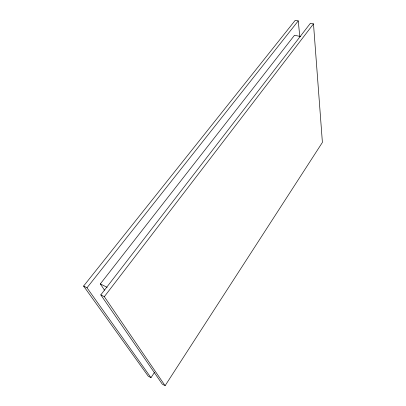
<?xml version="1.0" encoding="UTF-8"?>
<svg xmlns="http://www.w3.org/2000/svg" width="406" height="406" viewBox="0 0 406 406"><rect width="100%" height="100%" fill="white"/><g stroke="black" fill="none" stroke-linecap="round" stroke-linejoin="round"><path stroke-width="0.61" d="M165.095 385.7L322.4 142.41L313.488 23.888L310.407 23.279L100.81 294.873L162.243 384.081L165.095 385.7L104.327 296.674L100.81 294.873M299.795 36.642L298.248 20.889L295.243 20.3L83.6 286.057L148.195 376.113L150.976 377.692L154.483 372.414M104.327 296.674L313.488 23.888M104.52 290.168L100.328 283.911L294.507 35.261L300.541 36.52M150.976 377.692L86.996 287.793L298.248 20.889M100.328 283.911L107.123 287.321M83.6 286.057L86.996 287.793"/></g></svg>
